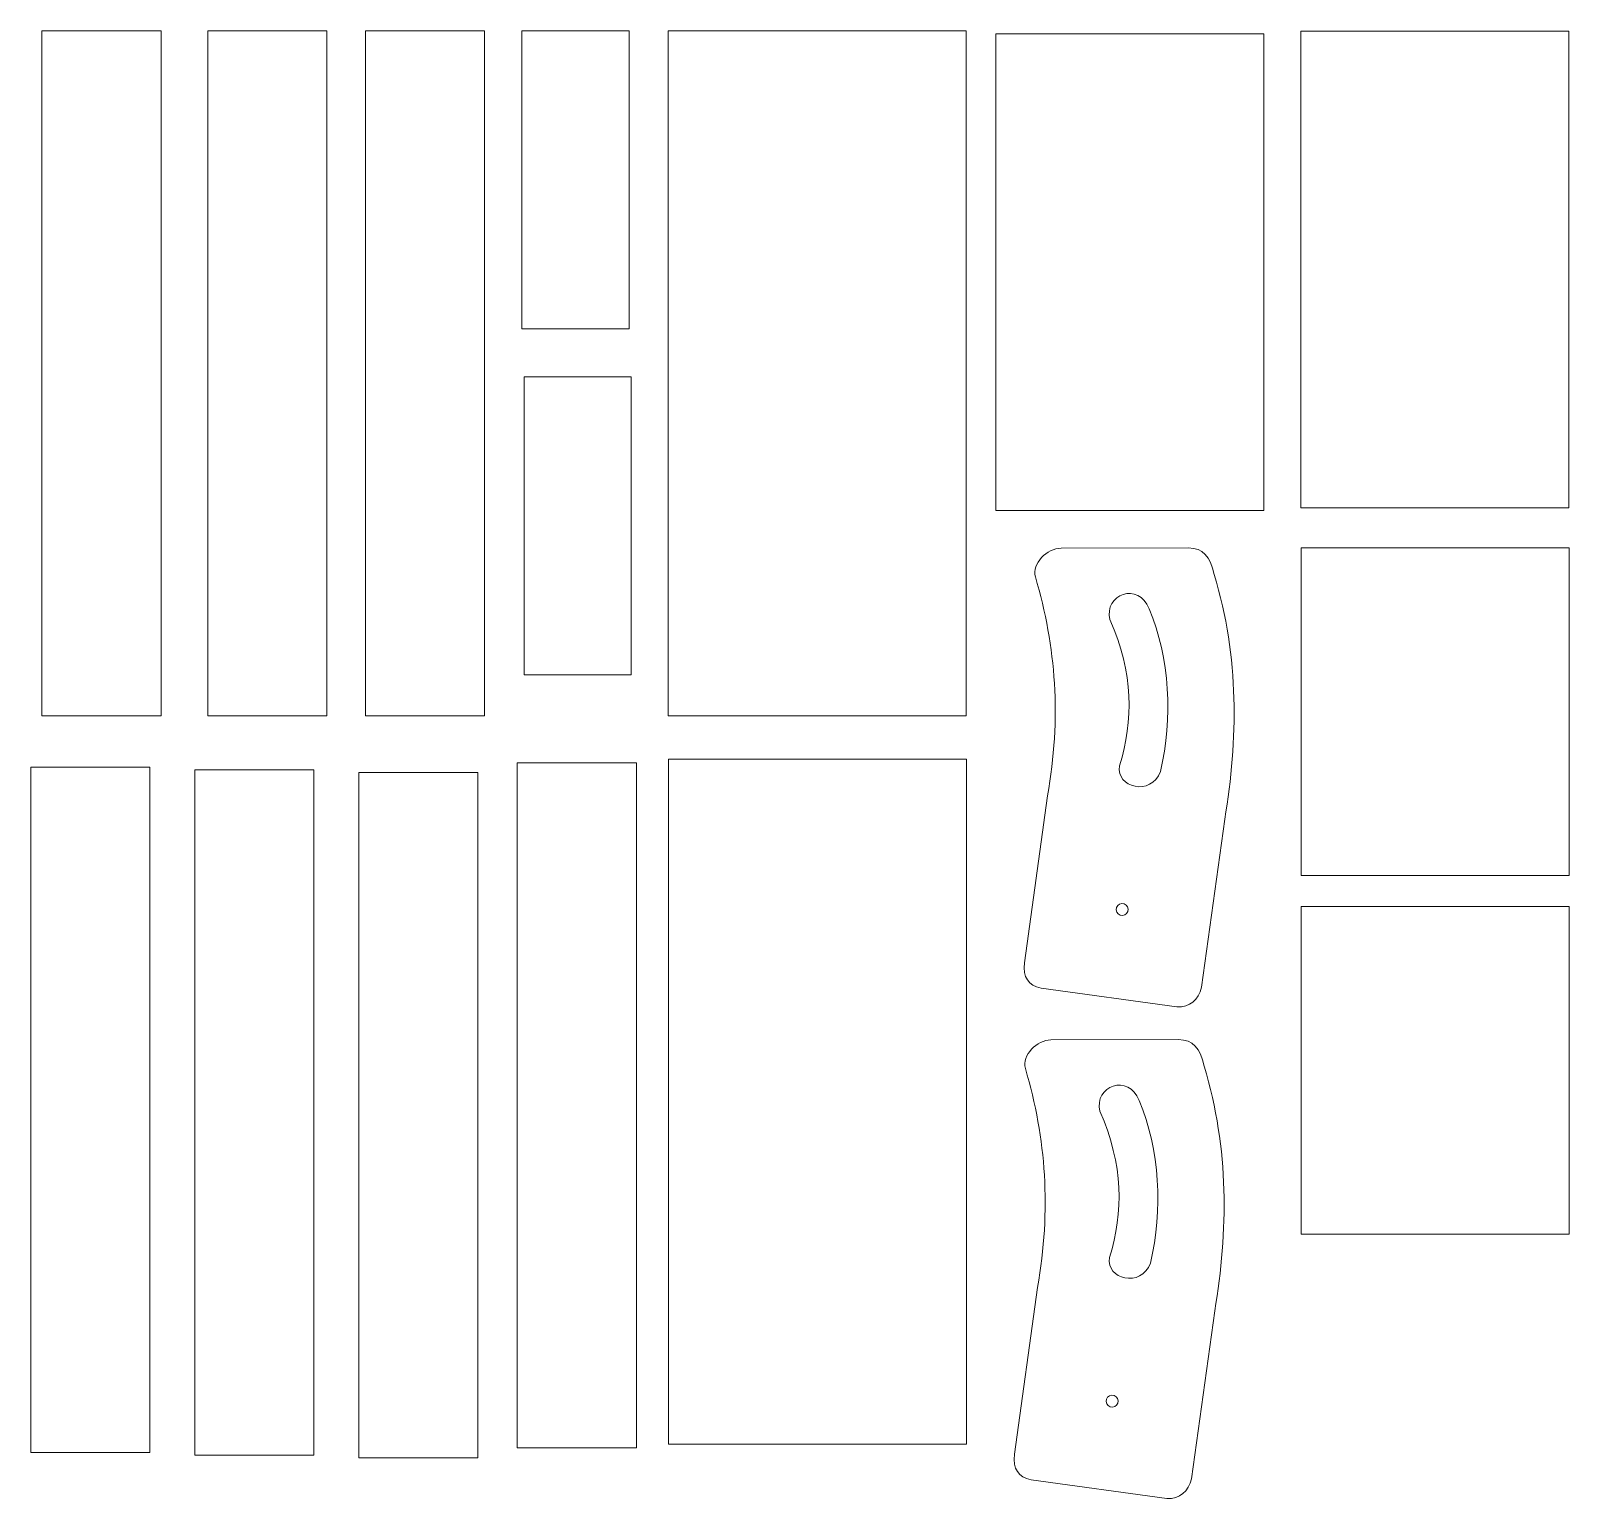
# Model space of a CAD drawing. Header units: millimetres. Extents: x -241 to 312, y 194 to 529.
# Drawn here: x 54 to 312.2, y 195 to 441.5 of the extents above; entities that cross this region are included whole.
import ezdxf

# ---------------------------------------------------------------- set-up
doc = ezdxf.new("R2010")
doc.units = ezdxf.units.MM
doc.header["$MEASUREMENT"] = 0
doc.layers.add('layer 1', color=7, linetype='Continuous')

msp = doc.modelspace()

# ---------------------------------------------------------------- linework, layer by layer
at = {"layer": 'layer 1', "color": 242, "lineweight": 9}
for points in [[(215.9558, 360.9782), (260.9558, 360.9782), (260.9558, 440.9782), (215.9558, 440.9782), (215.9558, 360.9782)], [(267.1406, 361.4323), (312.1406, 361.4323), (312.1406, 441.4323), (267.1406, 441.4323), (267.1406, 361.4323)], [(267.1934, 299.7043), (312.1934, 299.7043), (312.1934, 354.7043), (267.1934, 354.7043), (267.1934, 299.7043)], [(267.1934, 239.5267), (312.1934, 239.5267), (312.1934, 294.5267), (267.1934, 294.5267), (267.1934, 239.5267)]]:
    msp.add_lwpolyline(points, close=True, dxfattribs=at)
for points, knots in [([(55.8776, 326.4961), (55.8776, 326.4961), (55.8776, 441.4961), (55.8776, 441.4961), (55.8776, 441.4961), (55.8776, 441.4961), (75.8776, 441.4961), (75.8776, 441.4961), (75.8776, 441.4961), (75.8776, 441.4961), (75.8776, 326.4961), (75.8776, 326.4961), (75.8776, 326.4961), (75.8776, 326.4961), (55.8776, 326.4961), (55.8776, 326.4961)], [0, 0, 0, 0, 0.2, 0.2, 0.2, 0.2, 0.4, 0.4, 0.4, 0.4, 0.6, 0.6, 0.6, 0.6, 1, 1, 1, 1]), ([(83.7266, 326.4961), (83.7266, 326.4961), (83.7266, 441.4961), (83.7266, 441.4961), (83.7266, 441.4961), (83.7266, 441.4961), (103.7266, 441.4961), (103.7266, 441.4961), (103.7266, 441.4961), (103.7266, 441.4961), (103.7266, 326.4961), (103.7266, 326.4961), (103.7266, 326.4961), (103.7266, 326.4961), (83.7266, 326.4961), (83.7266, 326.4961)], [0, 0, 0, 0, 0.2, 0.2, 0.2, 0.2, 0.4, 0.4, 0.4, 0.4, 0.6, 0.6, 0.6, 0.6, 1, 1, 1, 1]), ([(110.1857, 326.4961), (110.1857, 326.4961), (110.1857, 441.4961), (110.1857, 441.4961), (110.1857, 441.4961), (110.1857, 441.4961), (130.1857, 441.4961), (130.1857, 441.4961), (130.1857, 441.4961), (130.1857, 441.4961), (130.1857, 326.4961), (130.1857, 326.4961), (130.1857, 326.4961), (130.1857, 326.4961), (110.1857, 326.4961), (110.1857, 326.4961)], [0, 0, 0, 0, 0.2, 0.2, 0.2, 0.2, 0.4, 0.4, 0.4, 0.4, 0.6, 0.6, 0.6, 0.6, 1, 1, 1, 1]), ([(136.436, 441.4961), (136.436, 441.4961), (154.436, 441.4961), (154.436, 441.4961), (154.436, 441.4961), (154.436, 441.4961), (154.436, 391.4961), (154.436, 391.4961), (154.436, 391.4961), (154.436, 391.4961), (136.436, 391.4961), (136.436, 391.4961), (136.436, 391.4961), (136.436, 391.4961), (136.436, 441.4961), (136.436, 441.4961)], [0, 0, 0, 0, 0.2, 0.2, 0.2, 0.2, 0.4, 0.4, 0.4, 0.4, 0.6, 0.6, 0.6, 0.6, 1, 1, 1, 1]), ([(160.9747, 326.4961), (160.9747, 326.4961), (160.9747, 441.4961), (160.9747, 441.4961), (160.9747, 441.4961), (160.9747, 441.4961), (210.9747, 441.4961), (210.9747, 441.4961), (210.9747, 441.4961), (210.9747, 441.4961), (210.9747, 326.4961), (210.9747, 326.4961), (210.9747, 326.4961), (210.9747, 326.4961), (160.9747, 326.4961), (160.9747, 326.4961)], [0, 0, 0, 0, 0.2, 0.2, 0.2, 0.2, 0.4, 0.4, 0.4, 0.4, 0.6, 0.6, 0.6, 0.6, 1, 1, 1, 1]), ([(136.7909, 383.4208), (136.7909, 383.4208), (154.7909, 383.4208), (154.7909, 383.4208), (154.7909, 383.4208), (154.7909, 383.4208), (154.7909, 333.4208), (154.7909, 333.4208), (154.7909, 333.4208), (154.7909, 333.4208), (136.7909, 333.4208), (136.7909, 333.4208), (136.7909, 333.4208), (136.7909, 333.4208), (136.7909, 383.4208), (136.7909, 383.4208)], [0, 0, 0, 0, 0.2, 0.2, 0.2, 0.2, 0.4, 0.4, 0.4, 0.4, 0.6, 0.6, 0.6, 0.6, 1, 1, 1, 1]), ([(250.4817, 280.9756), (250.4817, 280.9756), (254.387, 309.1634), (254.387, 309.1634), (254.387, 309.1634), (256.6228, 322.5726), (256.8398, 336.1871), (252.6154, 350.2533), (252.6154, 350.2533), (251.8735, 353.3178), (250.7839, 354.6732), (248.2922, 354.6971), (248.2922, 354.6971), (248.2922, 354.6971), (226.9069, 354.6507), (226.9069, 354.6507), (226.9069, 354.6507), (224.5226, 354.6145), (222.0437, 352.0825), (222.6084, 349.8429), (222.6084, 349.8429), (226.0687, 338.0555), (226.9664, 326.1938), (224.6439, 313.0845), (224.6439, 313.0845), (224.6439, 313.0845), (220.7657, 285.0937), (220.7657, 285.0937), (220.7657, 285.0937), (220.5039, 282.6643), (221.4348, 281.2351), (223.5581, 280.8061), (223.5581, 280.8061), (223.5581, 280.8061), (246.32, 277.6699), (246.32, 277.6699), (246.32, 277.6699), (248.5366, 277.5524), (249.9708, 278.8728), (250.4817, 280.9756)], [0, 0, 0, 0, 0.09090909, 0.09090909, 0.09090909, 0.09090909, 0.18181818, 0.18181818, 0.18181818, 0.18181818, 0.27272727, 0.27272727, 0.27272727, 0.27272727, 0.36363636, 0.36363636, 0.36363636, 0.36363636, 0.45454545, 0.45454545, 0.45454545, 0.45454545, 0.54545455, 0.54545455, 0.54545455, 0.54545455, 0.63636364, 0.63636364, 0.63636364, 0.63636364, 0.72727273, 0.72727273, 0.72727273, 0.72727273, 0.81818182, 0.81818182, 0.81818182, 0.81818182, 1, 1, 1, 1]), ([(236.7312, 318.1148), (239.0976, 325.8524), (239.065, 333.5732), (235.1217, 342.6687), (235.1217, 342.6687), (234.0352, 346.8975), (239.9597, 349.1029), (241.7103, 344.4572), (241.7103, 344.4572), (245.1613, 336.2633), (245.7263, 326.058), (243.5818, 317.1947), (243.5818, 317.1947), (242.0455, 312.9364), (236.0543, 314.4923), (236.7312, 318.1148)], [0, 0, 0, 0, 0.2, 0.2, 0.2, 0.2, 0.4, 0.4, 0.4, 0.4, 0.6, 0.6, 0.6, 0.6, 1, 1, 1, 1]), ([(54.0145, 202.8782), (54.0145, 202.8782), (54.0145, 317.8782), (54.0145, 317.8782), (54.0145, 317.8782), (54.0145, 317.8782), (74.0145, 317.8782), (74.0145, 317.8782), (74.0145, 317.8782), (74.0145, 317.8782), (74.0145, 202.8782), (74.0145, 202.8782), (74.0145, 202.8782), (74.0145, 202.8782), (54.0145, 202.8782), (54.0145, 202.8782)], [0, 0, 0, 0, 0.2, 0.2, 0.2, 0.2, 0.4, 0.4, 0.4, 0.4, 0.6, 0.6, 0.6, 0.6, 1, 1, 1, 1]), ([(135.6508, 203.6456), (135.6508, 203.6456), (135.6508, 318.6456), (135.6508, 318.6456), (135.6508, 318.6456), (135.6508, 318.6456), (155.6508, 318.6456), (155.6508, 318.6456), (155.6508, 318.6456), (155.6508, 318.6456), (155.6508, 203.6456), (155.6508, 203.6456), (155.6508, 203.6456), (155.6508, 203.6456), (135.6508, 203.6456), (135.6508, 203.6456)], [0, 0, 0, 0, 0.2, 0.2, 0.2, 0.2, 0.4, 0.4, 0.4, 0.4, 0.6, 0.6, 0.6, 0.6, 1, 1, 1, 1]), ([(161.0398, 204.26), (161.0398, 204.26), (161.0398, 319.26), (161.0398, 319.26), (161.0398, 319.26), (161.0398, 319.26), (211.0398, 319.26), (211.0398, 319.26), (211.0398, 319.26), (211.0398, 319.26), (211.0398, 204.26), (211.0398, 204.26), (211.0398, 204.26), (211.0398, 204.26), (161.0398, 204.26), (161.0398, 204.26)], [0, 0, 0, 0, 0.2, 0.2, 0.2, 0.2, 0.4, 0.4, 0.4, 0.4, 0.6, 0.6, 0.6, 0.6, 1, 1, 1, 1]), ([(81.538, 202.4342), (81.538, 202.4342), (81.538, 317.4342), (81.538, 317.4342), (81.538, 317.4342), (81.538, 317.4342), (101.538, 317.4342), (101.538, 317.4342), (101.538, 317.4342), (101.538, 317.4342), (101.538, 202.4342), (101.538, 202.4342), (101.538, 202.4342), (101.538, 202.4342), (81.538, 202.4342), (81.538, 202.4342)], [0, 0, 0, 0, 0.2, 0.2, 0.2, 0.2, 0.4, 0.4, 0.4, 0.4, 0.6, 0.6, 0.6, 0.6, 1, 1, 1, 1]), ([(109.0615, 201.9902), (109.0615, 201.9902), (109.0615, 316.9902), (109.0615, 316.9902), (109.0615, 316.9902), (109.0615, 316.9902), (129.0615, 316.9902), (129.0615, 316.9902), (129.0615, 316.9902), (129.0615, 316.9902), (129.0615, 201.9902), (129.0615, 201.9902), (129.0615, 201.9902), (129.0615, 201.9902), (109.0615, 201.9902), (109.0615, 201.9902)], [0, 0, 0, 0, 0.2, 0.2, 0.2, 0.2, 0.4, 0.4, 0.4, 0.4, 0.6, 0.6, 0.6, 0.6, 1, 1, 1, 1]), ([(236.4147, 294.678), (236.7804, 295.0919), (237.4123, 295.1309), (237.8262, 294.7652), (237.8262, 294.7652), (238.24, 294.3995), (238.279, 293.7676), (237.9133, 293.3537), (237.9133, 293.3537), (237.5476, 292.9399), (236.9157, 292.9008), (236.5018, 293.2666), (236.5018, 293.2666), (236.088, 293.6323), (236.049, 294.2642), (236.4147, 294.678)], [0, 0, 0, 0, 0.2, 0.2, 0.2, 0.2, 0.4, 0.4, 0.4, 0.4, 0.6, 0.6, 0.6, 0.6, 1, 1, 1, 1]), ([(248.7983, 198.4658), (248.7983, 198.4658), (252.7036, 226.6536), (252.7036, 226.6536), (252.7036, 226.6536), (254.9394, 240.0628), (255.1564, 253.6773), (250.932, 267.7435), (250.932, 267.7435), (250.1901, 270.808), (249.1005, 272.1634), (246.6088, 272.1873), (246.6088, 272.1873), (246.6088, 272.1873), (225.2235, 272.1409), (225.2235, 272.1409), (225.2235, 272.1409), (222.8392, 272.1047), (220.3603, 269.5727), (220.925, 267.3331), (220.925, 267.3331), (224.3853, 255.5457), (225.283, 243.684), (222.9605, 230.5747), (222.9605, 230.5747), (222.9605, 230.5747), (219.0823, 202.5839), (219.0823, 202.5839), (219.0823, 202.5839), (218.8205, 200.1545), (219.7514, 198.7253), (221.8747, 198.2963), (221.8747, 198.2963), (221.8747, 198.2963), (244.6366, 195.1601), (244.6366, 195.1601), (244.6366, 195.1601), (246.8532, 195.0426), (248.2874, 196.363), (248.7983, 198.4658)], [0, 0, 0, 0, 0.09090909, 0.09090909, 0.09090909, 0.09090909, 0.18181818, 0.18181818, 0.18181818, 0.18181818, 0.27272727, 0.27272727, 0.27272727, 0.27272727, 0.36363636, 0.36363636, 0.36363636, 0.36363636, 0.45454545, 0.45454545, 0.45454545, 0.45454545, 0.54545455, 0.54545455, 0.54545455, 0.54545455, 0.63636364, 0.63636364, 0.63636364, 0.63636364, 0.72727273, 0.72727273, 0.72727273, 0.72727273, 0.81818182, 0.81818182, 0.81818182, 0.81818182, 1, 1, 1, 1]), ([(235.0478, 235.605), (237.4142, 243.3426), (237.3816, 251.0634), (233.4383, 260.1589), (233.4383, 260.1589), (232.3518, 264.3877), (238.2763, 266.5931), (240.0269, 261.9474), (240.0269, 261.9474), (243.4779, 253.7535), (244.0429, 243.5482), (241.8984, 234.6849), (241.8984, 234.6849), (240.3621, 230.4266), (234.3709, 231.9825), (235.0478, 235.605)], [0, 0, 0, 0, 0.2, 0.2, 0.2, 0.2, 0.4, 0.4, 0.4, 0.4, 0.6, 0.6, 0.6, 0.6, 1, 1, 1, 1]), ([(234.7313, 212.1682), (235.097, 212.5821), (235.7289, 212.6211), (236.1428, 212.2554), (236.1428, 212.2554), (236.5566, 211.8897), (236.5956, 211.2578), (236.2299, 210.8439), (236.2299, 210.8439), (235.8642, 210.4301), (235.2323, 210.391), (234.8184, 210.7568), (234.8184, 210.7568), (234.4046, 211.1225), (234.3656, 211.7544), (234.7313, 212.1682)], [0, 0, 0, 0, 0.2, 0.2, 0.2, 0.2, 0.4, 0.4, 0.4, 0.4, 0.6, 0.6, 0.6, 0.6, 1, 1, 1, 1])]:
    msp.add_open_spline(points, degree=3, knots=knots, dxfattribs=at)

doc.saveas('drawing.dxf')
